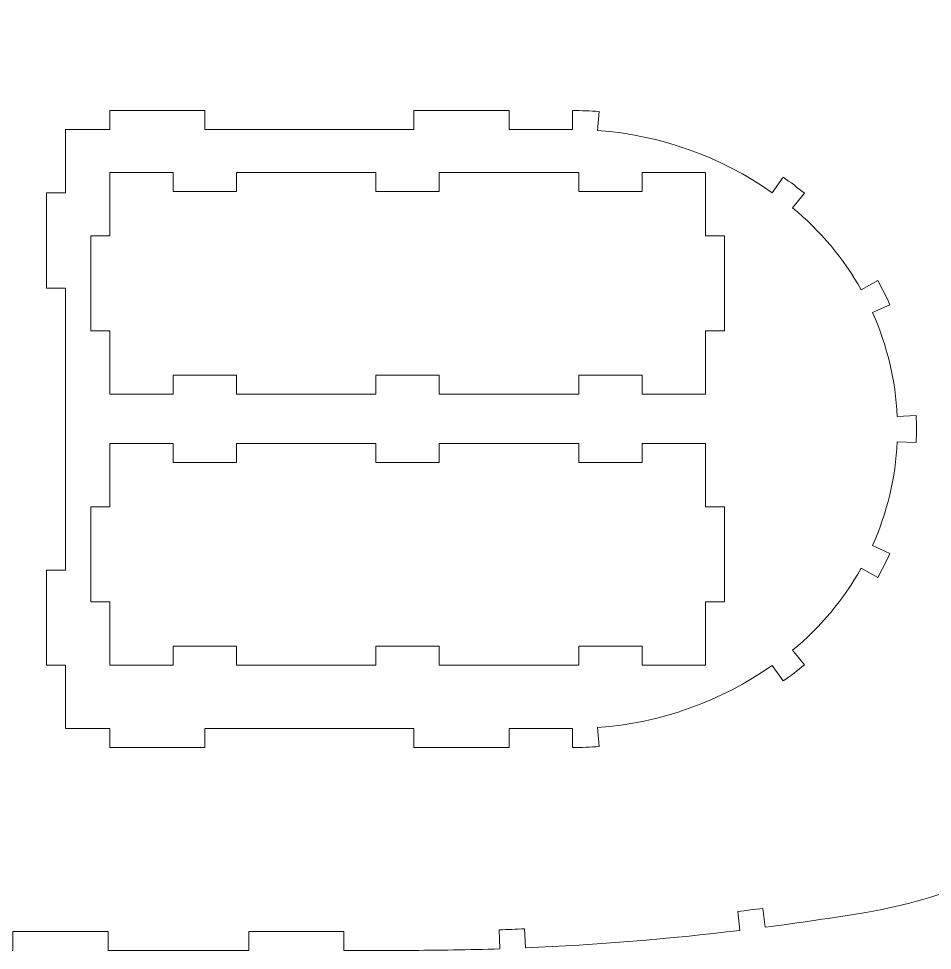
# Model space of a CAD drawing. Header units: millimetres. Extents: x -385 to 385, y -605 to 605.
# Drawn here: x -193.6 to -49.4, y 310.7 to 457.7 of the extents above; entities that cross this region are included whole.
import ezdxf

# ---------------------------------------------------------------- set-up
doc = ezdxf.new("R2010")
doc.units = ezdxf.units.MM
doc.header["$MEASUREMENT"] = 0
doc.layers.add('Camada 1', color=7, linetype='Continuous')

msp = doc.modelspace()

# ---------------------------------------------------------------- linework, layer by layer
at = {"layer": 'Camada 1', "color": 250, "lineweight": 20}
for points, knots in [([(-53.5112, 467.8807), (-56.777, 468.5683), (-60.0866, 469.028), (-63.4162, 469.2564), (-63.4162, 469.2564), (-63.4162, 469.2564), (-63.2108, 472.2494), (-63.2108, 472.2494), (-63.2108, 472.2494), (-63.2108, 472.2494), (-64.3345, 475.031), (-64.3345, 475.031), (-64.3345, 475.031), (-61.2422, 476.2802), (-58.2089, 477.6707), (-55.2441, 479.198), (-55.2441, 479.198), (-55.2441, 479.198), (-53.8698, 476.5289), (-53.8698, 476.5289), (-53.8698, 476.5289), (-51.0827, 477.9646), (-48.357, 479.5167), (-45.7001, 481.1811), (-45.7001, 481.1811), (-42.6997, 483.0606), (-39.8906, 485.1595), (-37.2866, 487.448), (-37.2866, 487.448), (-37.2866, 487.448), (-39.2785, 489.6983), (-39.2785, 489.6983), (-39.2785, 489.6983), (-38.2768, 490.5788), (-37.3038, 491.4914), (-36.3609, 492.4346), (-36.3609, 492.4346), (-36.3609, 492.4346), (-34.248, 490.3049), (-34.248, 490.3049), (-34.248, 490.3049), (-34.248, 490.3049), (-34.2438, 490.3007), (-34.2438, 490.3007), (-34.2438, 490.3007), (-25.352, 499.1913), (-19.2643, 510.4499), (-16.6487, 522.6406), (-16.6487, 522.6406), (-16.6487, 522.6406), (-17.3169, 522.7778), (-17.3169, 522.7778), (-17.3169, 522.7778), (-17.3169, 522.7778), (-19.5897, 523.2652), (-19.5897, 523.2652), (-19.5897, 523.2652), (-19.31, 524.5692), (-19.0725, 525.8819), (-18.8775, 527.2013), (-18.8775, 527.2013), (-18.8775, 527.2013), (-15.903, 526.7593), (-15.903, 526.7593), (-15.903, 526.7593), (-15.0054, 532.8276), (-14.9598, 539.0812), (-15.8449, 545.3511), (-15.8449, 545.3511), (-16.7302, 551.6224), (-18.5057, 557.6204), (-21.0489, 563.2041), (-21.0489, 563.2041), (-21.0489, 563.2041), (-21.5255, 562.9815), (-21.5255, 562.9815), (-21.5255, 562.9815), (-21.5255, 562.9815), (-23.7834, 561.9536), (-23.7834, 561.9536), (-23.7834, 561.9536), (-24.336, 563.1674), (-24.9276, 564.3631), (-25.5573, 565.5388), (-25.5573, 565.5388), (-25.5573, 565.5388), (-22.9044, 566.9527), (-22.9044, 566.9527), (-22.9044, 566.9527), (-28.7899, 577.938), (-37.7512, 587.0682), (-48.7502, 593.1499), (-48.7502, 593.1499), (-48.7502, 593.1499), (-50.2075, 590.522), (-50.2075, 590.522), (-50.2075, 590.522), (-51.3746, 591.1674), (-52.5623, 591.775), (-53.7686, 592.3438), (-53.7686, 592.3438), (-53.7686, 592.3438), (-52.4796, 595.0528), (-52.4796, 595.0528), (-52.4796, 595.0528), (-52.4796, 595.0528), (-52.4778, 595.0565), (-52.4778, 595.0565), (-52.4778, 595.0565), (-55.6133, 596.5347), (-58.8933, 597.7737), (-62.2967, 598.7493), (-62.2967, 598.7493), (-64.9146, 599.4997), (-67.5499, 600.1804), (-70.1999, 600.79), (-70.1999, 600.79), (-70.1999, 600.79), (-70.8736, 597.8666), (-70.8736, 597.8666), (-70.8736, 597.8666), (-72.173, 598.166), (-73.4762, 598.4484), (-74.7829, 598.7135), (-74.7829, 598.7135), (-74.7829, 598.7135), (-74.1864, 601.6536), (-74.1864, 601.6536), (-74.1864, 601.6536), (-80.3271, 602.9004), (-86.538, 603.7728), (-92.7845, 604.2664), (-92.7845, 604.2664), (-92.7845, 604.2664), (-93.0211, 601.2758), (-93.0211, 601.2758), (-93.0211, 601.2758), (-94.3503, 601.3809), (-95.6809, 601.4686), (-97.0124, 601.5388), (-97.0124, 601.5388), (-97.0124, 601.5388), (-96.8546, 604.5349), (-96.8546, 604.5349), (-96.8546, 604.5349), (-99.567, 604.6777), (-102.2848, 604.7493), (-105.005, 604.7493), (-105.005, 604.7493), (-105.005, 604.7493), (-115.0097, 604.7493), (-115.0097, 604.7493), (-115.0097, 604.7493), (-115.0097, 604.7493), (-115.0097, 601.7493), (-115.0097, 601.7493), (-115.0097, 601.7493), (-115.0097, 601.7493), (-130.0097, 601.7493), (-130.0097, 601.7493), (-130.0097, 601.7493), (-130.0097, 601.7493), (-130.0097, 604.7493), (-130.0097, 604.7493), (-130.0097, 604.7493), (-130.0097, 604.7493), (-161.3384, 604.7493), (-161.3384, 604.7493), (-161.3384, 604.7493), (-161.3384, 604.7493), (-161.3384, 601.7493), (-161.3384, 601.7493), (-161.3384, 601.7493), (-161.3384, 601.7493), (-176.3384, 601.7493), (-176.3384, 601.7493), (-176.3384, 601.7493), (-176.3384, 601.7493), (-176.3384, 604.7493), (-176.3384, 604.7493), (-176.3384, 604.7493), (-176.3384, 604.7493), (-207.6672, 604.7493), (-207.6672, 604.7493), (-207.6672, 604.7493), (-207.6672, 604.7493), (-207.6672, 601.7493), (-207.6672, 601.7493), (-207.6672, 601.7493), (-207.6672, 601.7493), (-222.6672, 601.7493), (-222.6672, 601.7493), (-222.6672, 601.7493), (-222.6672, 601.7493), (-222.6672, 604.7493), (-222.6672, 604.7493), (-222.6672, 604.7493), (-222.6672, 604.7493), (-253.996, 604.7493), (-253.996, 604.7493), (-253.996, 604.7493), (-253.996, 604.7493), (-253.996, 601.7493), (-253.996, 601.7493), (-253.996, 601.7493), (-253.996, 601.7493), (-268.996, 601.7493), (-268.996, 601.7493), (-268.996, 601.7493), (-268.996, 601.7493), (-268.996, 604.7493), (-268.996, 604.7493), (-268.996, 604.7493), (-268.996, 604.7493), (-281.996, 604.7493), (-281.996, 604.7493), (-281.996, 604.7493), (-281.996, 604.7493), (-281.996, 594.7493), (-281.996, 594.7493), (-281.996, 594.7493), (-281.996, 594.7493), (-278.996, 594.7493), (-278.996, 594.7493), (-278.996, 594.7493), (-278.996, 594.7493), (-278.996, 579.7493), (-278.996, 579.7493), (-278.996, 579.7493), (-278.996, 579.7493), (-281.996, 579.7493), (-281.996, 579.7493), (-281.996, 579.7493), (-281.996, 579.7493), (-281.996, 569.7493), (-281.996, 569.7493), (-281.996, 569.7493), (-281.996, 569.7493), (-273.996, 569.7493), (-273.996, 569.7493), (-273.996, 569.7493), (-273.996, 569.7493), (-273.996, 572.7493), (-273.996, 572.7493), (-273.996, 572.7493), (-273.996, 572.7493), (-263.996, 572.7493), (-263.996, 572.7493), (-263.996, 572.7493), (-263.996, 572.7493), (-263.996, 569.7493), (-263.996, 569.7493), (-263.996, 569.7493), (-263.996, 569.7493), (-259.206, 569.7493), (-259.206, 569.7493), (-259.206, 569.7493), (-257.1934, 569.7493), (-255.195, 569.4118), (-253.294, 568.7507), (-253.294, 568.7507), (-253.294, 568.7507), (-252.3085, 571.5826), (-252.3085, 571.5826), (-252.3085, 571.5826), (-250.8348, 571.0698), (-249.4228, 570.3943), (-248.0988, 569.5686), (-248.0988, 569.5686), (-248.0988, 569.5686), (-249.6849, 567.0251), (-249.6849, 567.0251), (-249.6849, 567.0251), (-247.3543, 565.5725), (-245.387, 563.6058), (-243.9336, 561.2758), (-243.9336, 561.2758), (-243.9336, 561.2758), (-241.3913, 562.8611), (-241.3913, 562.8611), (-241.3913, 562.8611), (-240.5656, 561.537), (-239.8901, 560.1251), (-239.3773, 558.6514), (-239.3773, 558.6514), (-239.3773, 558.6514), (-242.2065, 557.6668), (-242.2065, 557.6668), (-242.2065, 557.6668), (-241.5442, 555.7642), (-241.206, 553.764), (-241.206, 551.7494), (-241.206, 551.7494), (-241.206, 551.7494), (-241.206, 541.7494), (-241.206, 541.7494), (-241.206, 541.7494), (-241.206, 541.7494), (-238.2106, 541.7494), (-238.2106, 541.7494), (-238.2106, 541.7494), (-238.2106, 541.7494), (-238.2106, 526.7494), (-238.2106, 526.7494), (-238.2106, 526.7494), (-238.2106, 526.7494), (-241.206, 526.7494), (-241.206, 526.7494), (-241.206, 526.7494), (-241.206, 526.7494), (-241.206, 490.7494), (-241.206, 490.7494), (-241.206, 490.7494), (-241.206, 490.7494), (-238.2106, 490.7494), (-238.2106, 490.7494), (-238.2106, 490.7494), (-238.2106, 490.7494), (-238.2106, 475.7494), (-238.2106, 475.7494), (-238.2106, 475.7494), (-238.2106, 475.7494), (-241.206, 475.7494), (-241.206, 475.7494), (-241.206, 475.7494), (-241.206, 475.7494), (-241.206, 439.7495), (-241.206, 439.7495), (-241.206, 439.7495), (-241.206, 439.7495), (-238.2106, 439.7495), (-238.2106, 439.7495), (-238.2106, 439.7495), (-238.2106, 439.7495), (-238.2106, 424.7495), (-238.2106, 424.7495), (-238.2106, 424.7495), (-238.2106, 424.7495), (-241.206, 424.7495), (-241.206, 424.7495), (-241.206, 424.7495), (-241.206, 424.7495), (-241.206, 388.7495), (-241.206, 388.7495), (-241.206, 388.7495), (-241.206, 388.7495), (-238.2106, 388.7495), (-238.2106, 388.7495), (-238.2106, 388.7495), (-238.2106, 388.7495), (-238.2106, 373.7495), (-238.2106, 373.7495), (-238.2106, 373.7495), (-238.2106, 373.7495), (-241.206, 373.7495), (-241.206, 373.7495), (-241.206, 373.7495), (-241.206, 373.7495), (-241.206, 363.7494), (-241.206, 363.7494), (-241.206, 363.7494), (-241.206, 361.7348), (-241.5442, 359.7346), (-242.2065, 357.8321), (-242.2065, 357.8321), (-242.2065, 357.8321), (-239.3773, 356.8475), (-239.3773, 356.8475), (-239.3773, 356.8475), (-239.8901, 355.3738), (-240.5656, 353.9619), (-241.3913, 352.6378), (-241.3913, 352.6378), (-241.3913, 352.6378), (-243.9336, 354.2231), (-243.9336, 354.2231), (-243.9336, 354.2231), (-245.387, 351.8931), (-247.3543, 349.9264), (-249.6849, 348.4738), (-249.6849, 348.4738), (-249.6849, 348.4738), (-248.0988, 345.9303), (-248.0988, 345.9303), (-248.0988, 345.9303), (-249.4228, 345.1046), (-250.8348, 344.4291), (-252.3085, 343.9163), (-252.3085, 343.9163), (-252.3085, 343.9163), (-253.294, 346.7482), (-253.294, 346.7482), (-253.294, 346.7482), (-255.195, 346.0871), (-257.1934, 345.7496), (-259.206, 345.7496), (-259.206, 345.7496), (-259.206, 345.7496), (-263.996, 345.7496), (-263.996, 345.7496), (-263.996, 345.7496), (-263.996, 345.7496), (-263.996, 342.7496), (-263.996, 342.7496), (-263.996, 342.7496), (-263.996, 342.7496), (-273.996, 342.7496), (-273.996, 342.7496), (-273.996, 342.7496), (-273.996, 342.7496), (-273.996, 345.7496), (-273.996, 345.7496), (-273.996, 345.7496), (-273.996, 345.7496), (-281.996, 345.7496), (-281.996, 345.7496), (-281.996, 345.7496), (-281.996, 345.7496), (-281.996, 335.7496), (-281.996, 335.7496), (-281.996, 335.7496), (-281.996, 335.7496), (-278.996, 335.7496), (-278.996, 335.7496), (-278.996, 335.7496), (-278.996, 335.7496), (-278.996, 320.7496), (-278.996, 320.7496), (-278.996, 320.7496), (-278.996, 320.7496), (-281.996, 320.7496), (-281.996, 320.7496), (-281.996, 320.7496), (-281.996, 320.7496), (-281.996, 310.7496), (-281.996, 310.7496), (-281.996, 310.7496), (-281.996, 310.7496), (-268.996, 310.7496), (-268.996, 310.7496), (-268.996, 310.7496), (-268.996, 310.7496), (-268.996, 313.7496), (-268.996, 313.7496), (-268.996, 313.7496), (-268.996, 313.7496), (-253.996, 313.7496), (-253.996, 313.7496), (-253.996, 313.7496), (-253.996, 313.7496), (-253.996, 310.7496), (-253.996, 310.7496), (-253.996, 310.7496), (-253.996, 310.7496), (-231.7545, 310.7496), (-231.7545, 310.7496), (-231.7545, 310.7496), (-231.7545, 310.7496), (-231.7545, 313.7496), (-231.7545, 313.7496), (-231.7545, 313.7496), (-231.7545, 313.7496), (-216.7545, 313.7496), (-216.7545, 313.7496), (-216.7545, 313.7496), (-216.7545, 313.7496), (-216.7545, 310.7496), (-216.7545, 310.7496), (-216.7545, 310.7496), (-216.7545, 310.7496), (-194.5129, 310.7496), (-194.5129, 310.7496), (-194.5129, 310.7496), (-194.5129, 310.7496), (-194.5129, 313.7496), (-194.5129, 313.7496), (-194.5129, 313.7496), (-194.5129, 313.7496), (-179.5129, 313.7496), (-179.5129, 313.7496), (-179.5129, 313.7496), (-179.5129, 313.7496), (-179.5129, 310.7496), (-179.5129, 310.7496), (-179.5129, 310.7496), (-179.5129, 310.7496), (-157.2714, 310.7496), (-157.2714, 310.7496), (-157.2714, 310.7496), (-157.2714, 310.7496), (-157.2714, 313.7496), (-157.2714, 313.7496), (-157.2714, 313.7496), (-157.2714, 313.7496), (-142.2714, 313.7496), (-142.2714, 313.7496), (-142.2714, 313.7496), (-142.2714, 313.7496), (-142.2714, 310.7496), (-142.2714, 310.7496), (-142.2714, 310.7496), (-142.2714, 310.7496), (-132.2668, 310.7496), (-132.2668, 310.7496), (-132.2668, 310.7496), (-127.3901, 310.7496), (-122.5151, 310.8307), (-117.6438, 310.9928), (-117.6438, 310.9928), (-117.6438, 310.9928), (-117.7435, 313.9912), (-117.7435, 313.9912), (-117.7435, 313.9912), (-116.4109, 314.0355), (-115.0785, 314.0859), (-113.7464, 314.1424), (-113.7464, 314.1424), (-113.7464, 314.1424), (-113.6192, 311.1451), (-113.6192, 311.1451), (-113.6192, 311.1451), (-102.2948, 311.6253), (-90.9934, 312.543), (-79.7403, 313.8967), (-79.7403, 313.8967), (-79.7403, 313.8967), (-80.0985, 316.8752), (-80.0985, 316.8752), (-80.0985, 316.8752), (-78.7747, 317.0344), (-77.4516, 317.1996), (-76.1293, 317.3709), (-76.1293, 317.3709), (-76.1293, 317.3709), (-75.7438, 314.3952), (-75.7438, 314.3952), (-75.7438, 314.3952), (-70.434, 315.083), (-65.1357, 315.8679), (-59.8514, 316.7496), (-59.8514, 316.7496), (-53.6568, 317.7832), (-47.6691, 319.5303), (-41.9904, 321.92), (-41.9904, 321.92), (-41.9904, 321.92), (-43.1714, 324.6804), (-43.1714, 324.6804), (-43.1714, 324.6804), (-41.9421, 325.1974), (-40.7265, 325.7462), (-39.5258, 326.3264), (-39.5258, 326.3264), (-39.5258, 326.3264), (-38.2015, 323.6317), (-38.2015, 323.6317), (-38.2015, 323.6317), (-27.5925, 328.7605), (-18.2036, 336.1918), (-10.7542, 345.426), (-10.7542, 345.426), (-10.7542, 345.426), (-13.0875, 347.3183), (-13.0875, 347.3183), (-13.0875, 347.3183), (-12.2503, 348.3564), (-11.4402, 349.4159), (-10.658, 350.496), (-10.658, 350.496), (-10.658, 350.496), (-8.2138, 348.7492), (-8.2138, 348.7492), (-8.2138, 348.7492), (-6.5894, 350.9936), (-5.0744, 353.3324), (-3.678, 355.7592), (-3.678, 355.7592), (0.8728, 363.6678), (3.9825, 372.1948), (5.6203, 380.9599), (5.6203, 380.9599), (5.6203, 380.9599), (4.7838, 381.118), (4.7838, 381.118), (4.7838, 381.118), (4.7838, 381.118), (2.6671, 381.5136), (2.6671, 381.5136), (2.6671, 381.5136), (2.9121, 382.8244), (3.1229, 384.1414), (3.2995, 385.4632), (3.2995, 385.4632), (3.2995, 385.4632), (5.4101, 385.1813), (5.4101, 385.1813), (5.4101, 385.1813), (5.4101, 385.1813), (6.2765, 385.0569), (6.2765, 385.0569), (6.2765, 385.0569), (7.8303, 396.6812), (6.8252, 408.616), (3.1911, 419.9941), (3.1911, 419.9941), (3.1911, 419.9941), (0.3255, 419.0907), (0.3255, 419.0907), (0.3255, 419.0907), (-0.0803, 420.361), (-0.5191, 421.6206), (-0.9903, 422.8681), (-0.9903, 422.8681), (-0.9903, 422.8681), (1.82, 423.9302), (1.82, 423.9302), (1.82, 423.9302), (-2.4445, 435.2189), (-9.2845, 445.1148), (-17.9485, 452.974), (-17.9485, 452.974), (-17.9485, 452.974), (-18.4054, 452.5212), (-18.4054, 452.5212), (-18.4054, 452.5212), (-18.4054, 452.5212), (-19.9908, 450.7721), (-19.9908, 450.7721), (-19.9908, 450.7721), (-20.9789, 451.6677), (-21.9917, 452.5357), (-23.028, 453.3751), (-23.028, 453.3751), (-23.028, 453.3751), (-21.7247, 454.9842), (-21.7247, 454.9842), (-21.7247, 454.9842), (-21.7247, 454.9842), (-21.1111, 455.6868), (-21.1111, 455.6868), (-21.1111, 455.6868), (-30.2155, 463.0677), (-41.0615, 468.3271), (-52.8933, 470.8174), (-52.8933, 470.8174), (-52.8933, 470.8174), (-53.5112, 467.8807), (-53.5112, 467.8807)], [0, 0, 0, 0, 0.00613497, 0.00613497, 0.00613497, 0.00613497, 0.01226994, 0.01226994, 0.01226994, 0.01226994, 0.01840491, 0.01840491, 0.01840491, 0.01840491, 0.02453988, 0.02453988, 0.02453988, 0.02453988, 0.03067485, 0.03067485, 0.03067485, 0.03067485, 0.03680982, 0.03680982, 0.03680982, 0.03680982, 0.04294479, 0.04294479, 0.04294479, 0.04294479, 0.04907975, 0.04907975, 0.04907975, 0.04907975, 0.05521472, 0.05521472, 0.05521472, 0.05521472, 0.06134969, 0.06134969, 0.06134969, 0.06134969, 0.06748466, 0.06748466, 0.06748466, 0.06748466, 0.07361963, 0.07361963, 0.07361963, 0.07361963, 0.0797546, 0.0797546, 0.0797546, 0.0797546, 0.08588957, 0.08588957, 0.08588957, 0.08588957, 0.09202454, 0.09202454, 0.09202454, 0.09202454, 0.09815951, 0.09815951, 0.09815951, 0.09815951, 0.10429448, 0.10429448, 0.10429448, 0.10429448, 0.11042945, 0.11042945, 0.11042945, 0.11042945, 0.11656442, 0.11656442, 0.11656442, 0.11656442, 0.12269939, 0.12269939, 0.12269939, 0.12269939, 0.12883436, 0.12883436, 0.12883436, 0.12883436, 0.13496933, 0.13496933, 0.13496933, 0.13496933, 0.14110429, 0.14110429, 0.14110429, 0.14110429, 0.14723926, 0.14723926, 0.14723926, 0.14723926, 0.15337423, 0.15337423, 0.15337423, 0.15337423, 0.1595092, 0.1595092, 0.1595092, 0.1595092, 0.16564417, 0.16564417, 0.16564417, 0.16564417, 0.17177914, 0.17177914, 0.17177914, 0.17177914, 0.17791411, 0.17791411, 0.17791411, 0.17791411, 0.18404908, 0.18404908, 0.18404908, 0.18404908, 0.19018405, 0.19018405, 0.19018405, 0.19018405, 0.19631902, 0.19631902, 0.19631902, 0.19631902, 0.20245399, 0.20245399, 0.20245399, 0.20245399, 0.20858896, 0.20858896, 0.20858896, 0.20858896, 0.21472393, 0.21472393, 0.21472393, 0.21472393, 0.2208589, 0.2208589, 0.2208589, 0.2208589, 0.22699387, 0.22699387, 0.22699387, 0.22699387, 0.23312883, 0.23312883, 0.23312883, 0.23312883, 0.2392638, 0.2392638, 0.2392638, 0.2392638, 0.24539877, 0.24539877, 0.24539877, 0.24539877, 0.25153374, 0.25153374, 0.25153374, 0.25153374, 0.25766871, 0.25766871, 0.25766871, 0.25766871, 0.26380368, 0.26380368, 0.26380368, 0.26380368, 0.26993865, 0.26993865, 0.26993865, 0.26993865, 0.27607362, 0.27607362, 0.27607362, 0.27607362, 0.28220859, 0.28220859, 0.28220859, 0.28220859, 0.28834356, 0.28834356, 0.28834356, 0.28834356, 0.29447853, 0.29447853, 0.29447853, 0.29447853, 0.3006135, 0.3006135, 0.3006135, 0.3006135, 0.30674847, 0.30674847, 0.30674847, 0.30674847, 0.31288344, 0.31288344, 0.31288344, 0.31288344, 0.3190184, 0.3190184, 0.3190184, 0.3190184, 0.32515337, 0.32515337, 0.32515337, 0.32515337, 0.33128834, 0.33128834, 0.33128834, 0.33128834, 0.33742331, 0.33742331, 0.33742331, 0.33742331, 0.34355828, 0.34355828, 0.34355828, 0.34355828, 0.34969325, 0.34969325, 0.34969325, 0.34969325, 0.35582822, 0.35582822, 0.35582822, 0.35582822, 0.36196319, 0.36196319, 0.36196319, 0.36196319, 0.36809816, 0.36809816, 0.36809816, 0.36809816, 0.37423313, 0.37423313, 0.37423313, 0.37423313, 0.3803681, 0.3803681, 0.3803681, 0.3803681, 0.38650307, 0.38650307, 0.38650307, 0.38650307, 0.39263804, 0.39263804, 0.39263804, 0.39263804, 0.39877301, 0.39877301, 0.39877301, 0.39877301, 0.40490798, 0.40490798, 0.40490798, 0.40490798, 0.41104294, 0.41104294, 0.41104294, 0.41104294, 0.41717791, 0.41717791, 0.41717791, 0.41717791, 0.42331288, 0.42331288, 0.42331288, 0.42331288, 0.42944785, 0.42944785, 0.42944785, 0.42944785, 0.43558282, 0.43558282, 0.43558282, 0.43558282, 0.44171779, 0.44171779, 0.44171779, 0.44171779, 0.44785276, 0.44785276, 0.44785276, 0.44785276, 0.45398773, 0.45398773, 0.45398773, 0.45398773, 0.4601227, 0.4601227, 0.4601227, 0.4601227, 0.46625767, 0.46625767, 0.46625767, 0.46625767, 0.47239264, 0.47239264, 0.47239264, 0.47239264, 0.47852761, 0.47852761, 0.47852761, 0.47852761, 0.48466258, 0.48466258, 0.48466258, 0.48466258, 0.49079755, 0.49079755, 0.49079755, 0.49079755, 0.49693252, 0.49693252, 0.49693252, 0.49693252, 0.50306748, 0.50306748, 0.50306748, 0.50306748, 0.50920245, 0.50920245, 0.50920245, 0.50920245, 0.51533742, 0.51533742, 0.51533742, 0.51533742, 0.52147239, 0.52147239, 0.52147239, 0.52147239, 0.52760736, 0.52760736, 0.52760736, 0.52760736, 0.53374233, 0.53374233, 0.53374233, 0.53374233, 0.5398773, 0.5398773, 0.5398773, 0.5398773, 0.54601227, 0.54601227, 0.54601227, 0.54601227, 0.55214724, 0.55214724, 0.55214724, 0.55214724, 0.55828221, 0.55828221, 0.55828221, 0.55828221, 0.56441718, 0.56441718, 0.56441718, 0.56441718, 0.57055215, 0.57055215, 0.57055215, 0.57055215, 0.57668712, 0.57668712, 0.57668712, 0.57668712, 0.58282209, 0.58282209, 0.58282209, 0.58282209, 0.58895706, 0.58895706, 0.58895706, 0.58895706, 0.59509202, 0.59509202, 0.59509202, 0.59509202, 0.60122699, 0.60122699, 0.60122699, 0.60122699, 0.60736196, 0.60736196, 0.60736196, 0.60736196, 0.61349693, 0.61349693, 0.61349693, 0.61349693, 0.6196319, 0.6196319, 0.6196319, 0.6196319, 0.62576687, 0.62576687, 0.62576687, 0.62576687, 0.63190184, 0.63190184, 0.63190184, 0.63190184, 0.63803681, 0.63803681, 0.63803681, 0.63803681, 0.64417178, 0.64417178, 0.64417178, 0.64417178, 0.65030675, 0.65030675, 0.65030675, 0.65030675, 0.65644172, 0.65644172, 0.65644172, 0.65644172, 0.66257669, 0.66257669, 0.66257669, 0.66257669, 0.66871166, 0.66871166, 0.66871166, 0.66871166, 0.67484663, 0.67484663, 0.67484663, 0.67484663, 0.6809816, 0.6809816, 0.6809816, 0.6809816, 0.68711656, 0.68711656, 0.68711656, 0.68711656, 0.69325153, 0.69325153, 0.69325153, 0.69325153, 0.6993865, 0.6993865, 0.6993865, 0.6993865, 0.70552147, 0.70552147, 0.70552147, 0.70552147, 0.71165644, 0.71165644, 0.71165644, 0.71165644, 0.71779141, 0.71779141, 0.71779141, 0.71779141, 0.72392638, 0.72392638, 0.72392638, 0.72392638, 0.73006135, 0.73006135, 0.73006135, 0.73006135, 0.73619632, 0.73619632, 0.73619632, 0.73619632, 0.74233129, 0.74233129, 0.74233129, 0.74233129, 0.74846626, 0.74846626, 0.74846626, 0.74846626, 0.75460123, 0.75460123, 0.75460123, 0.75460123, 0.7607362, 0.7607362, 0.7607362, 0.7607362, 0.76687117, 0.76687117, 0.76687117, 0.76687117, 0.77300613, 0.77300613, 0.77300613, 0.77300613, 0.7791411, 0.7791411, 0.7791411, 0.7791411, 0.78527607, 0.78527607, 0.78527607, 0.78527607, 0.79141104, 0.79141104, 0.79141104, 0.79141104, 0.79754601, 0.79754601, 0.79754601, 0.79754601, 0.80368098, 0.80368098, 0.80368098, 0.80368098, 0.80981595, 0.80981595, 0.80981595, 0.80981595, 0.81595092, 0.81595092, 0.81595092, 0.81595092, 0.82208589, 0.82208589, 0.82208589, 0.82208589, 0.82822086, 0.82822086, 0.82822086, 0.82822086, 0.83435583, 0.83435583, 0.83435583, 0.83435583, 0.8404908, 0.8404908, 0.8404908, 0.8404908, 0.84662577, 0.84662577, 0.84662577, 0.84662577, 0.85276074, 0.85276074, 0.85276074, 0.85276074, 0.85889571, 0.85889571, 0.85889571, 0.85889571, 0.86503067, 0.86503067, 0.86503067, 0.86503067, 0.87116564, 0.87116564, 0.87116564, 0.87116564, 0.87730061, 0.87730061, 0.87730061, 0.87730061, 0.88343558, 0.88343558, 0.88343558, 0.88343558, 0.88957055, 0.88957055, 0.88957055, 0.88957055, 0.89570552, 0.89570552, 0.89570552, 0.89570552, 0.90184049, 0.90184049, 0.90184049, 0.90184049, 0.90797546, 0.90797546, 0.90797546, 0.90797546, 0.91411043, 0.91411043, 0.91411043, 0.91411043, 0.9202454, 0.9202454, 0.9202454, 0.9202454, 0.92638037, 0.92638037, 0.92638037, 0.92638037, 0.93251534, 0.93251534, 0.93251534, 0.93251534, 0.93865031, 0.93865031, 0.93865031, 0.93865031, 0.94478528, 0.94478528, 0.94478528, 0.94478528, 0.95092025, 0.95092025, 0.95092025, 0.95092025, 0.95705521, 0.95705521, 0.95705521, 0.95705521, 0.96319018, 0.96319018, 0.96319018, 0.96319018, 0.96932515, 0.96932515, 0.96932515, 0.96932515, 0.97546012, 0.97546012, 0.97546012, 0.97546012, 0.98159509, 0.98159509, 0.98159509, 0.98159509, 0.98773006, 0.98773006, 0.98773006, 0.98773006, 1, 1, 1, 1]), ([(-51.934, 395.1326), (-51.8708, 393.7111), (-51.8708, 392.2876), (-51.934, 390.8662), (-51.934, 390.8662), (-51.934, 390.8662), (-54.931, 390.9995), (-54.931, 390.9995), (-54.931, 390.9995), (-55.1829, 385.3383), (-56.5018, 379.7756), (-58.8183, 374.6039), (-58.8183, 374.6039), (-58.8183, 374.6039), (-56.0804, 373.3776), (-56.0804, 373.3776), (-56.0804, 373.3776), (-56.6621, 372.079), (-57.3012, 370.8069), (-57.9959, 369.5651), (-57.9959, 369.5651), (-57.9959, 369.5651), (-60.6141, 371.0297), (-60.6141, 371.0297), (-60.6141, 371.0297), (-63.3807, 366.0842), (-67.0565, 361.7057), (-71.4483, 358.1245), (-71.4483, 358.1245), (-71.4483, 358.1245), (-69.5524, 355.7996), (-69.5524, 355.7996), (-69.5524, 355.7996), (-70.6425, 354.9107), (-71.7645, 354.0618), (-72.9163, 353.2545), (-72.9163, 353.2545), (-72.9163, 353.2545), (-74.6382, 355.7112), (-74.6382, 355.7112), (-74.6382, 355.7112), (-82.7732, 350.0092), (-92.3008, 346.6171), (-102.2088, 345.8951), (-102.2088, 345.8951), (-102.2088, 345.8951), (-101.9908, 342.903), (-101.9908, 342.903), (-101.9908, 342.903), (-103.3936, 342.8008), (-104.7997, 342.7496), (-106.2062, 342.7496), (-106.2062, 342.7496), (-106.2062, 342.7496), (-106.2062, 345.7496), (-106.2062, 345.7496), (-106.2062, 345.7496), (-106.2062, 345.7496), (-116.2062, 345.7496), (-116.2062, 345.7496), (-116.2062, 345.7496), (-116.2062, 345.7496), (-116.2062, 342.7496), (-116.2062, 342.7496), (-116.2062, 342.7496), (-116.2062, 342.7496), (-131.2062, 342.7496), (-131.2062, 342.7496), (-131.2062, 342.7496), (-131.2062, 342.7496), (-131.2062, 345.7496), (-131.2062, 345.7496), (-131.2062, 345.7496), (-131.2062, 345.7496), (-164.2061, 345.7496), (-164.2061, 345.7496), (-164.2061, 345.7496), (-164.2061, 345.7496), (-164.2061, 342.7496), (-164.2061, 342.7496), (-164.2061, 342.7496), (-164.2061, 342.7496), (-179.2061, 342.7496), (-179.2061, 342.7496), (-179.2061, 342.7496), (-179.2061, 342.7496), (-179.2061, 345.7496), (-179.2061, 345.7496), (-179.2061, 345.7496), (-179.2061, 345.7496), (-186.2061, 345.7496), (-186.2061, 345.7496), (-186.2061, 345.7496), (-186.2061, 345.7496), (-186.2061, 355.7496), (-186.2061, 355.7496), (-186.2061, 355.7496), (-186.2061, 355.7496), (-189.2061, 355.7496), (-189.2061, 355.7496), (-189.2061, 355.7496), (-189.2061, 355.7496), (-189.2061, 370.7495), (-189.2061, 370.7495), (-189.2061, 370.7495), (-189.2061, 370.7495), (-186.2061, 370.7495), (-186.2061, 370.7495), (-186.2061, 370.7495), (-186.2061, 370.7495), (-186.2061, 415.2495), (-186.2061, 415.2495), (-186.2061, 415.2495), (-186.2061, 415.2495), (-189.2061, 415.2495), (-189.2061, 415.2495), (-189.2061, 415.2495), (-189.2061, 415.2495), (-189.2061, 430.2495), (-189.2061, 430.2495), (-189.2061, 430.2495), (-189.2061, 430.2495), (-186.2061, 430.2495), (-186.2061, 430.2495), (-186.2061, 430.2495), (-186.2061, 430.2495), (-186.2061, 440.2495), (-186.2061, 440.2495), (-186.2061, 440.2495), (-186.2061, 440.2495), (-179.2061, 440.2495), (-179.2061, 440.2495), (-179.2061, 440.2495), (-179.2061, 440.2495), (-179.2061, 443.2495), (-179.2061, 443.2495), (-179.2061, 443.2495), (-179.2061, 443.2495), (-164.2061, 443.2495), (-164.2061, 443.2495), (-164.2061, 443.2495), (-164.2061, 443.2495), (-164.2061, 440.2495), (-164.2061, 440.2495), (-164.2061, 440.2495), (-164.2061, 440.2495), (-131.2062, 440.2495), (-131.2062, 440.2495), (-131.2062, 440.2495), (-131.2062, 440.2495), (-131.2062, 443.2495), (-131.2062, 443.2495), (-131.2062, 443.2495), (-131.2062, 443.2495), (-116.2062, 443.2495), (-116.2062, 443.2495), (-116.2062, 443.2495), (-116.2062, 443.2495), (-116.2062, 440.2495), (-116.2062, 440.2495), (-116.2062, 440.2495), (-116.2062, 440.2495), (-106.2062, 440.2495), (-106.2062, 440.2495), (-106.2062, 440.2495), (-106.2062, 440.2495), (-106.2062, 443.2495), (-106.2062, 443.2495), (-106.2062, 443.2495), (-104.7997, 443.2495), (-103.3936, 443.1983), (-101.9908, 443.0961), (-101.9908, 443.0961), (-101.9908, 443.0961), (-102.2088, 440.104), (-102.2088, 440.104), (-102.2088, 440.104), (-92.3008, 439.382), (-82.7732, 435.9899), (-74.6382, 430.2879), (-74.6382, 430.2879), (-74.6382, 430.2879), (-72.9163, 432.7446), (-72.9163, 432.7446), (-72.9163, 432.7446), (-71.7645, 431.9373), (-70.6425, 431.0884), (-69.5524, 430.1995), (-69.5524, 430.1995), (-69.5524, 430.1995), (-71.4483, 427.8745), (-71.4483, 427.8745), (-71.4483, 427.8745), (-67.0565, 424.2933), (-63.3807, 419.9148), (-60.6141, 414.9693), (-60.6141, 414.9693), (-60.6141, 414.9693), (-57.9959, 416.4339), (-57.9959, 416.4339), (-57.9959, 416.4339), (-57.3012, 415.1921), (-56.6621, 413.92), (-56.0804, 412.6214), (-56.0804, 412.6214), (-56.0804, 412.6214), (-58.8183, 411.3951), (-58.8183, 411.3951), (-58.8183, 411.3951), (-56.5018, 406.2234), (-55.1829, 400.6607), (-54.931, 394.9995), (-54.931, 394.9995), (-54.931, 394.9995), (-51.934, 395.1326), (-51.934, 395.1326)], [0, 0, 0, 0, 0.01818182, 0.01818182, 0.01818182, 0.01818182, 0.03636364, 0.03636364, 0.03636364, 0.03636364, 0.05454545, 0.05454545, 0.05454545, 0.05454545, 0.07272727, 0.07272727, 0.07272727, 0.07272727, 0.09090909, 0.09090909, 0.09090909, 0.09090909, 0.10909091, 0.10909091, 0.10909091, 0.10909091, 0.12727273, 0.12727273, 0.12727273, 0.12727273, 0.14545455, 0.14545455, 0.14545455, 0.14545455, 0.16363636, 0.16363636, 0.16363636, 0.16363636, 0.18181818, 0.18181818, 0.18181818, 0.18181818, 0.2, 0.2, 0.2, 0.2, 0.21818182, 0.21818182, 0.21818182, 0.21818182, 0.23636364, 0.23636364, 0.23636364, 0.23636364, 0.25454545, 0.25454545, 0.25454545, 0.25454545, 0.27272727, 0.27272727, 0.27272727, 0.27272727, 0.29090909, 0.29090909, 0.29090909, 0.29090909, 0.30909091, 0.30909091, 0.30909091, 0.30909091, 0.32727273, 0.32727273, 0.32727273, 0.32727273, 0.34545455, 0.34545455, 0.34545455, 0.34545455, 0.36363636, 0.36363636, 0.36363636, 0.36363636, 0.38181818, 0.38181818, 0.38181818, 0.38181818, 0.4, 0.4, 0.4, 0.4, 0.41818182, 0.41818182, 0.41818182, 0.41818182, 0.43636364, 0.43636364, 0.43636364, 0.43636364, 0.45454545, 0.45454545, 0.45454545, 0.45454545, 0.47272727, 0.47272727, 0.47272727, 0.47272727, 0.49090909, 0.49090909, 0.49090909, 0.49090909, 0.50909091, 0.50909091, 0.50909091, 0.50909091, 0.52727273, 0.52727273, 0.52727273, 0.52727273, 0.54545455, 0.54545455, 0.54545455, 0.54545455, 0.56363636, 0.56363636, 0.56363636, 0.56363636, 0.58181818, 0.58181818, 0.58181818, 0.58181818, 0.6, 0.6, 0.6, 0.6, 0.61818182, 0.61818182, 0.61818182, 0.61818182, 0.63636364, 0.63636364, 0.63636364, 0.63636364, 0.65454545, 0.65454545, 0.65454545, 0.65454545, 0.67272727, 0.67272727, 0.67272727, 0.67272727, 0.69090909, 0.69090909, 0.69090909, 0.69090909, 0.70909091, 0.70909091, 0.70909091, 0.70909091, 0.72727273, 0.72727273, 0.72727273, 0.72727273, 0.74545455, 0.74545455, 0.74545455, 0.74545455, 0.76363636, 0.76363636, 0.76363636, 0.76363636, 0.78181818, 0.78181818, 0.78181818, 0.78181818, 0.8, 0.8, 0.8, 0.8, 0.81818182, 0.81818182, 0.81818182, 0.81818182, 0.83636364, 0.83636364, 0.83636364, 0.83636364, 0.85454545, 0.85454545, 0.85454545, 0.85454545, 0.87272727, 0.87272727, 0.87272727, 0.87272727, 0.89090909, 0.89090909, 0.89090909, 0.89090909, 0.90909091, 0.90909091, 0.90909091, 0.90909091, 0.92727273, 0.92727273, 0.92727273, 0.92727273, 0.94545455, 0.94545455, 0.94545455, 0.94545455, 0.96363636, 0.96363636, 0.96363636, 0.96363636, 1, 1, 1, 1]), ([(-85.2062, 398.4761), (-85.2062, 398.4761), (-85.2062, 408.4761), (-85.2062, 408.4761), (-85.2062, 408.4761), (-85.2062, 408.4761), (-82.2062, 408.4761), (-82.2062, 408.4761), (-82.2062, 408.4761), (-82.2062, 408.4761), (-82.2062, 423.4761), (-82.2062, 423.4761), (-82.2062, 423.4761), (-82.2062, 423.4761), (-85.2062, 423.4761), (-85.2062, 423.4761), (-85.2062, 423.4761), (-85.2062, 423.4761), (-85.2062, 433.4761), (-85.2062, 433.4761), (-85.2062, 433.4761), (-85.2062, 433.4761), (-95.2062, 433.4761), (-95.2062, 433.4761), (-95.2062, 433.4761), (-95.2062, 433.4761), (-95.2062, 430.4761), (-95.2062, 430.4761), (-95.2062, 430.4761), (-95.2062, 430.4761), (-105.2062, 430.4761), (-105.2062, 430.4761), (-105.2062, 430.4761), (-105.2062, 430.4761), (-105.2062, 433.4761), (-105.2062, 433.4761), (-105.2062, 433.4761), (-105.2062, 433.4761), (-127.2062, 433.4761), (-127.2062, 433.4761), (-127.2062, 433.4761), (-127.2062, 433.4761), (-127.2062, 430.4761), (-127.2062, 430.4761), (-127.2062, 430.4761), (-127.2062, 430.4761), (-137.2062, 430.4761), (-137.2062, 430.4761), (-137.2062, 430.4761), (-137.2062, 430.4761), (-137.2062, 433.4761), (-137.2062, 433.4761), (-137.2062, 433.4761), (-137.2062, 433.4761), (-159.2062, 433.4761), (-159.2062, 433.4761), (-159.2062, 433.4761), (-159.2062, 433.4761), (-159.2062, 430.4761), (-159.2062, 430.4761), (-159.2062, 430.4761), (-159.2062, 430.4761), (-169.2062, 430.4761), (-169.2062, 430.4761), (-169.2062, 430.4761), (-169.2062, 430.4761), (-169.2062, 433.4761), (-169.2062, 433.4761), (-169.2062, 433.4761), (-169.2062, 433.4761), (-179.2062, 433.4761), (-179.2062, 433.4761), (-179.2062, 433.4761), (-179.2062, 433.4761), (-179.2062, 423.4761), (-179.2062, 423.4761), (-179.2062, 423.4761), (-179.2062, 423.4761), (-182.2062, 423.4761), (-182.2062, 423.4761), (-182.2062, 423.4761), (-182.2062, 423.4761), (-182.2062, 408.4761), (-182.2062, 408.4761), (-182.2062, 408.4761), (-182.2062, 408.4761), (-179.2062, 408.4761), (-179.2062, 408.4761), (-179.2062, 408.4761), (-179.2062, 408.4761), (-179.2062, 398.4761), (-179.2062, 398.4761), (-179.2062, 398.4761), (-179.2062, 398.4761), (-169.2062, 398.4761), (-169.2062, 398.4761), (-169.2062, 398.4761), (-169.2062, 398.4761), (-169.2062, 401.4761), (-169.2062, 401.4761), (-169.2062, 401.4761), (-169.2062, 401.4761), (-159.2062, 401.4761), (-159.2062, 401.4761), (-159.2062, 401.4761), (-159.2062, 401.4761), (-159.2062, 398.4761), (-159.2062, 398.4761), (-159.2062, 398.4761), (-159.2062, 398.4761), (-137.2062, 398.4761), (-137.2062, 398.4761), (-137.2062, 398.4761), (-137.2062, 398.4761), (-137.2062, 401.4761), (-137.2062, 401.4761), (-137.2062, 401.4761), (-137.2062, 401.4761), (-127.2062, 401.4761), (-127.2062, 401.4761), (-127.2062, 401.4761), (-127.2062, 401.4761), (-127.2062, 398.4761), (-127.2062, 398.4761), (-127.2062, 398.4761), (-127.2062, 398.4761), (-105.2062, 398.4761), (-105.2062, 398.4761), (-105.2062, 398.4761), (-105.2062, 398.4761), (-105.2062, 401.4761), (-105.2062, 401.4761), (-105.2062, 401.4761), (-105.2062, 401.4761), (-95.2062, 401.4761), (-95.2062, 401.4761), (-95.2062, 401.4761), (-95.2062, 401.4761), (-95.2062, 398.4761), (-95.2062, 398.4761), (-95.2062, 398.4761), (-95.2062, 398.4761), (-85.2062, 398.4761), (-85.2062, 398.4761)], [0, 0, 0, 0, 0.02702703, 0.02702703, 0.02702703, 0.02702703, 0.05405405, 0.05405405, 0.05405405, 0.05405405, 0.08108108, 0.08108108, 0.08108108, 0.08108108, 0.10810811, 0.10810811, 0.10810811, 0.10810811, 0.13513514, 0.13513514, 0.13513514, 0.13513514, 0.16216216, 0.16216216, 0.16216216, 0.16216216, 0.18918919, 0.18918919, 0.18918919, 0.18918919, 0.21621622, 0.21621622, 0.21621622, 0.21621622, 0.24324324, 0.24324324, 0.24324324, 0.24324324, 0.27027027, 0.27027027, 0.27027027, 0.27027027, 0.2972973, 0.2972973, 0.2972973, 0.2972973, 0.32432432, 0.32432432, 0.32432432, 0.32432432, 0.35135135, 0.35135135, 0.35135135, 0.35135135, 0.37837838, 0.37837838, 0.37837838, 0.37837838, 0.40540541, 0.40540541, 0.40540541, 0.40540541, 0.43243243, 0.43243243, 0.43243243, 0.43243243, 0.45945946, 0.45945946, 0.45945946, 0.45945946, 0.48648649, 0.48648649, 0.48648649, 0.48648649, 0.51351351, 0.51351351, 0.51351351, 0.51351351, 0.54054054, 0.54054054, 0.54054054, 0.54054054, 0.56756757, 0.56756757, 0.56756757, 0.56756757, 0.59459459, 0.59459459, 0.59459459, 0.59459459, 0.62162162, 0.62162162, 0.62162162, 0.62162162, 0.64864865, 0.64864865, 0.64864865, 0.64864865, 0.67567568, 0.67567568, 0.67567568, 0.67567568, 0.7027027, 0.7027027, 0.7027027, 0.7027027, 0.72972973, 0.72972973, 0.72972973, 0.72972973, 0.75675676, 0.75675676, 0.75675676, 0.75675676, 0.78378378, 0.78378378, 0.78378378, 0.78378378, 0.81081081, 0.81081081, 0.81081081, 0.81081081, 0.83783784, 0.83783784, 0.83783784, 0.83783784, 0.86486486, 0.86486486, 0.86486486, 0.86486486, 0.89189189, 0.89189189, 0.89189189, 0.89189189, 0.91891892, 0.91891892, 0.91891892, 0.91891892, 0.94594595, 0.94594595, 0.94594595, 0.94594595, 1, 1, 1, 1]), ([(-85.2062, 355.7194), (-85.2062, 355.7194), (-85.2062, 365.7194), (-85.2062, 365.7194), (-85.2062, 365.7194), (-85.2062, 365.7194), (-82.2062, 365.7194), (-82.2062, 365.7194), (-82.2062, 365.7194), (-82.2062, 365.7194), (-82.2062, 380.7194), (-82.2062, 380.7194), (-82.2062, 380.7194), (-82.2062, 380.7194), (-85.2062, 380.7194), (-85.2062, 380.7194), (-85.2062, 380.7194), (-85.2062, 380.7194), (-85.2062, 390.7194), (-85.2062, 390.7194), (-85.2062, 390.7194), (-85.2062, 390.7194), (-95.2062, 390.7194), (-95.2062, 390.7194), (-95.2062, 390.7194), (-95.2062, 390.7194), (-95.2062, 387.7194), (-95.2062, 387.7194), (-95.2062, 387.7194), (-95.2062, 387.7194), (-105.2062, 387.7194), (-105.2062, 387.7194), (-105.2062, 387.7194), (-105.2062, 387.7194), (-105.2062, 390.7194), (-105.2062, 390.7194), (-105.2062, 390.7194), (-105.2062, 390.7194), (-127.2062, 390.7194), (-127.2062, 390.7194), (-127.2062, 390.7194), (-127.2062, 390.7194), (-127.2062, 387.7194), (-127.2062, 387.7194), (-127.2062, 387.7194), (-127.2062, 387.7194), (-137.2062, 387.7194), (-137.2062, 387.7194), (-137.2062, 387.7194), (-137.2062, 387.7194), (-137.2062, 390.7194), (-137.2062, 390.7194), (-137.2062, 390.7194), (-137.2062, 390.7194), (-159.2062, 390.7194), (-159.2062, 390.7194), (-159.2062, 390.7194), (-159.2062, 390.7194), (-159.2062, 387.7194), (-159.2062, 387.7194), (-159.2062, 387.7194), (-159.2062, 387.7194), (-169.2062, 387.7194), (-169.2062, 387.7194), (-169.2062, 387.7194), (-169.2062, 387.7194), (-169.2062, 390.7194), (-169.2062, 390.7194), (-169.2062, 390.7194), (-169.2062, 390.7194), (-179.2062, 390.7194), (-179.2062, 390.7194), (-179.2062, 390.7194), (-179.2062, 390.7194), (-179.2062, 380.7194), (-179.2062, 380.7194), (-179.2062, 380.7194), (-179.2062, 380.7194), (-182.2062, 380.7194), (-182.2062, 380.7194), (-182.2062, 380.7194), (-182.2062, 380.7194), (-182.2062, 365.7194), (-182.2062, 365.7194), (-182.2062, 365.7194), (-182.2062, 365.7194), (-179.2062, 365.7194), (-179.2062, 365.7194), (-179.2062, 365.7194), (-179.2062, 365.7194), (-179.2062, 355.7194), (-179.2062, 355.7194), (-179.2062, 355.7194), (-179.2062, 355.7194), (-169.2062, 355.7194), (-169.2062, 355.7194), (-169.2062, 355.7194), (-169.2062, 355.7194), (-169.2062, 358.7194), (-169.2062, 358.7194), (-169.2062, 358.7194), (-169.2062, 358.7194), (-159.2062, 358.7194), (-159.2062, 358.7194), (-159.2062, 358.7194), (-159.2062, 358.7194), (-159.2062, 355.7194), (-159.2062, 355.7194), (-159.2062, 355.7194), (-159.2062, 355.7194), (-137.2062, 355.7194), (-137.2062, 355.7194), (-137.2062, 355.7194), (-137.2062, 355.7194), (-137.2062, 358.7194), (-137.2062, 358.7194), (-137.2062, 358.7194), (-137.2062, 358.7194), (-127.2062, 358.7194), (-127.2062, 358.7194), (-127.2062, 358.7194), (-127.2062, 358.7194), (-127.2062, 355.7194), (-127.2062, 355.7194), (-127.2062, 355.7194), (-127.2062, 355.7194), (-105.2062, 355.7194), (-105.2062, 355.7194), (-105.2062, 355.7194), (-105.2062, 355.7194), (-105.2062, 358.7194), (-105.2062, 358.7194), (-105.2062, 358.7194), (-105.2062, 358.7194), (-95.2062, 358.7194), (-95.2062, 358.7194), (-95.2062, 358.7194), (-95.2062, 358.7194), (-95.2062, 355.7194), (-95.2062, 355.7194), (-95.2062, 355.7194), (-95.2062, 355.7194), (-85.2062, 355.7194), (-85.2062, 355.7194)], [0, 0, 0, 0, 0.02702703, 0.02702703, 0.02702703, 0.02702703, 0.05405405, 0.05405405, 0.05405405, 0.05405405, 0.08108108, 0.08108108, 0.08108108, 0.08108108, 0.10810811, 0.10810811, 0.10810811, 0.10810811, 0.13513514, 0.13513514, 0.13513514, 0.13513514, 0.16216216, 0.16216216, 0.16216216, 0.16216216, 0.18918919, 0.18918919, 0.18918919, 0.18918919, 0.21621622, 0.21621622, 0.21621622, 0.21621622, 0.24324324, 0.24324324, 0.24324324, 0.24324324, 0.27027027, 0.27027027, 0.27027027, 0.27027027, 0.2972973, 0.2972973, 0.2972973, 0.2972973, 0.32432432, 0.32432432, 0.32432432, 0.32432432, 0.35135135, 0.35135135, 0.35135135, 0.35135135, 0.37837838, 0.37837838, 0.37837838, 0.37837838, 0.40540541, 0.40540541, 0.40540541, 0.40540541, 0.43243243, 0.43243243, 0.43243243, 0.43243243, 0.45945946, 0.45945946, 0.45945946, 0.45945946, 0.48648649, 0.48648649, 0.48648649, 0.48648649, 0.51351351, 0.51351351, 0.51351351, 0.51351351, 0.54054054, 0.54054054, 0.54054054, 0.54054054, 0.56756757, 0.56756757, 0.56756757, 0.56756757, 0.59459459, 0.59459459, 0.59459459, 0.59459459, 0.62162162, 0.62162162, 0.62162162, 0.62162162, 0.64864865, 0.64864865, 0.64864865, 0.64864865, 0.67567568, 0.67567568, 0.67567568, 0.67567568, 0.7027027, 0.7027027, 0.7027027, 0.7027027, 0.72972973, 0.72972973, 0.72972973, 0.72972973, 0.75675676, 0.75675676, 0.75675676, 0.75675676, 0.78378378, 0.78378378, 0.78378378, 0.78378378, 0.81081081, 0.81081081, 0.81081081, 0.81081081, 0.83783784, 0.83783784, 0.83783784, 0.83783784, 0.86486486, 0.86486486, 0.86486486, 0.86486486, 0.89189189, 0.89189189, 0.89189189, 0.89189189, 0.91891892, 0.91891892, 0.91891892, 0.91891892, 0.94594595, 0.94594595, 0.94594595, 0.94594595, 1, 1, 1, 1])]:
    msp.add_open_spline(points, degree=3, knots=knots, dxfattribs=at)

doc.saveas('drawing.dxf')
